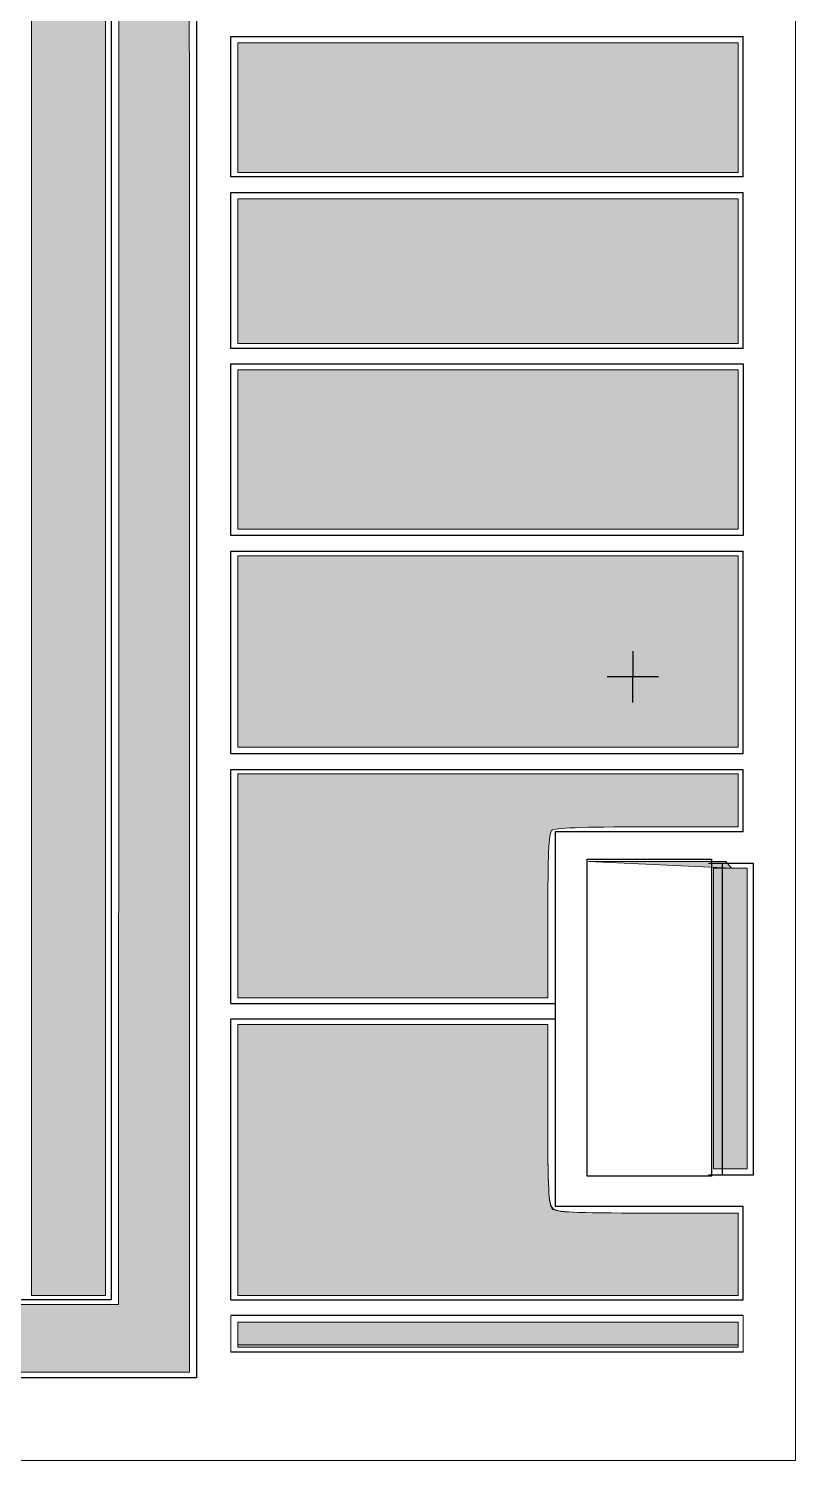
# Model space of a CAD drawing. Header units: millimetres. Extents: x 0 to 62, y -117 to 0.
# Drawn here: x 40.1 to 62, y -117 to -76.09 of the extents above; entities that cross this region are included whole.
import ezdxf

# ---------------------------------------------------------------- set-up
doc = ezdxf.new("R2010")
doc.units = ezdxf.units.MM
doc.header["$MEASUREMENT"] = 0
doc.layers.add('GLOSS-V', color=7, linetype='Continuous')
doc.layers.add('Layer 4', color=7, linetype='Continuous')
picture_1 = doc.add_image_def('image2.png', size_in_pixel=(42, 107))

msp = doc.modelspace()

# ---------------------------------------------------------------- hatches: boundary and pattern name
at = {"layer": 'GLOSS-V', "true_color": 0x1a1a1a}
h = msp.add_hatch(color=179, dxfattribs=at)
h.dxf.hatch_style = 2
edge = h.paths.add_edge_path()
edge.add_spline(control_points=[(44.696, -114.481), (44.696, -114.481), (22.941, -114.481), (22.941, -114.481), (22.941, -114.481), (1.185, -114.481), (1.185, -114.481), (1.185, -114.481), (1.187, -89.317), (1.187, -89.317), (1.187, -89.317), (1.189, -64.152), (1.189, -64.152), (1.189, -64.152), (1.611, -64.868), (1.611, -64.868), (1.843, -65.261), (2.32, -66.104), (2.67, -66.741), (2.67, -66.741), (3.306, -67.898), (3.306, -67.898), (3.306, -67.898), (3.306, -90.221), (3.306, -90.221), (3.306, -90.221), (3.306, -112.544), (3.306, -112.544), (3.306, -112.544), (22.987, -112.544), (22.987, -112.544), (22.987, -112.544), (42.668, -112.544), (42.668, -112.544), (42.668, -112.544), (42.673, -90.159), (42.673, -90.159), (42.673, -90.159), (42.678, -67.774), (42.678, -67.774), (42.678, -67.774), (43.682, -65.963), (43.682, -65.963), (43.682, -65.963), (44.686, -64.152), (44.686, -64.152), (44.686, -64.152), (44.691, -89.317), (44.691, -89.317), (44.691, -89.317), (44.696, -114.481), (44.696, -114.481)], knot_values=[0, 0, 0, 0, 1, 1, 1, 2, 2, 2, 3, 3, 3, 4, 4, 4, 5, 5, 5, 6, 6, 6, 7, 7, 7, 8, 8, 8, 9, 9, 9, 10, 10, 10, 11, 11, 11, 12, 12, 12, 13, 13, 13, 14, 14, 14, 15, 15, 15, 16, 16, 16, 17, 17, 17, 17], degree=3, periodic=1)
at = {"layer": 'GLOSS-V', "true_color": 0x333333}
h = msp.add_hatch(color=250, dxfattribs=at)
h.dxf.hatch_style = 2
h.paths.add_polyline_path([(42.299, -112.291), (41.239, -112.291), (40.179, -112.291), (40.179, -91.21), (40.179, -70.13), (41.239, -69.164), (42.299, -68.198), (42.299, -90.245)])
at = {"layer": 'GLOSS-V', "true_color": 0x989898}
h = msp.add_hatch(color=252, dxfattribs=at)
h.dxf.hatch_style = 2
h.paths.add_polyline_path([(60.367, -80.198), (53.223, -80.198), (46.079, -80.198), (46.079, -78.345), (46.079, -76.492), (53.223, -76.492), (60.367, -76.492), (60.367, -78.345)])
h = msp.add_hatch(color=252, dxfattribs=at)
h.dxf.hatch_style = 2
h.paths.add_polyline_path([(60.367, -85.084), (53.223, -85.084), (46.079, -85.084), (46.079, -83.02), (46.079, -80.956), (53.223, -80.956), (60.367, -80.956), (60.367, -83.02)])
h = msp.add_hatch(color=252, dxfattribs=at)
h.dxf.hatch_style = 2
h.paths.add_polyline_path([(60.367, -90.391), (53.223, -90.391), (46.079, -90.391), (46.079, -88.116), (46.079, -85.842), (53.223, -85.842), (60.367, -85.842), (60.367, -88.116)])
h = msp.add_hatch(color=252, dxfattribs=at)
h.dxf.hatch_style = 2
h.paths.add_polyline_path([(60.367, -96.624), (53.223, -96.624), (46.079, -96.624), (46.079, -93.886), (46.079, -91.149), (53.223, -91.149), (60.367, -91.149), (60.367, -93.886)])
h = msp.add_hatch(color=252, dxfattribs=at)
h.dxf.hatch_style = 2
edge = h.paths.add_edge_path()
edge.add_spline(control_points=[(54.929, -103.784), (54.929, -103.784), (50.504, -103.784), (50.504, -103.784), (50.504, -103.784), (46.079, -103.784), (46.079, -103.784), (46.079, -103.784), (46.079, -100.583), (46.079, -100.583), (46.079, -100.583), (46.079, -97.382), (46.079, -97.382), (46.079, -97.382), (53.223, -97.382), (53.223, -97.382), (53.223, -97.382), (60.367, -97.382), (60.367, -97.382), (60.367, -97.382), (60.367, -98.14), (60.367, -98.14), (60.367, -98.14), (60.367, -98.898), (60.367, -98.898), (60.367, -98.898), (57.759, -98.898), (57.759, -98.898), (55.852, -98.898), (55.12, -98.925), (55.039, -98.999), (54.958, -99.073), (54.929, -99.733), (54.929, -101.442), (54.929, -101.442), (54.929, -103.784), (54.929, -103.784)], knot_values=[0, 0, 0, 0, 1, 1, 1, 2, 2, 2, 3, 3, 3, 4, 4, 4, 5, 5, 5, 6, 6, 6, 7, 7, 7, 8, 8, 8, 9, 9, 9, 10, 10, 10, 11, 11, 11, 12, 12, 12, 12], degree=3, periodic=1)
h = msp.add_hatch(color=252, dxfattribs=at)
h.dxf.hatch_style = 2
h.paths.add_polyline_path([(60.179, -100.074), (56.096, -99.887), (60.017, -99.887)])
at = {"layer": 'GLOSS-V', "true_color": 0x010101}
h = msp.add_hatch(color=178, dxfattribs=at)
h.dxf.hatch_style = 2
h.paths.add_polyline_path([(60.623, -108.669), (60.141, -108.669), (59.659, -108.669), (59.659, -104.373), (59.659, -100.077), (60.141, -100.077), (60.623, -100.077), (60.623, -104.373)])
at = {"layer": 'GLOSS-V', "true_color": 0x808080}
h = msp.add_hatch(color=8, dxfattribs=at)
h.dxf.hatch_style = 2
edge = h.paths.add_edge_path()
edge.add_spline(control_points=[(60.367, -112.291), (60.367, -112.291), (53.223, -112.291), (53.223, -112.291), (53.223, -112.291), (46.079, -112.291), (46.079, -112.291), (46.079, -112.291), (46.079, -108.417), (46.079, -108.417), (46.079, -108.417), (46.079, -104.542), (46.079, -104.542), (46.079, -104.542), (50.504, -104.542), (50.504, -104.542), (50.504, -104.542), (54.929, -104.542), (54.929, -104.542), (54.929, -104.542), (54.929, -107.117), (54.929, -107.117), (54.929, -109.236), (54.952, -109.713), (55.06, -109.812), (55.168, -109.911), (55.66, -109.933), (57.78, -109.933), (57.78, -109.933), (60.367, -109.933), (60.367, -109.933), (60.367, -109.933), (60.367, -111.112), (60.367, -111.112), (60.367, -111.112), (60.367, -112.291), (60.367, -112.291)], knot_values=[0, 0, 0, 0, 1, 1, 1, 2, 2, 2, 3, 3, 3, 4, 4, 4, 5, 5, 5, 6, 6, 6, 7, 7, 7, 8, 8, 8, 9, 9, 9, 10, 10, 10, 11, 11, 11, 12, 12, 12, 12], degree=3, periodic=1)
at = {"layer": 'GLOSS-V', "true_color": 0x989898}
h = msp.add_hatch(color=252, dxfattribs=at)
h.dxf.hatch_style = 2
edge = h.paths.add_edge_path()
edge.add_spline(control_points=[(60.367, -112.291), (60.367, -112.291), (53.223, -112.291), (53.223, -112.291), (53.223, -112.291), (46.079, -112.291), (46.079, -112.291), (46.079, -112.291), (46.079, -108.417), (46.079, -108.417), (46.079, -108.417), (46.079, -104.542), (46.079, -104.542), (46.079, -104.542), (50.504, -104.542), (50.504, -104.542), (50.504, -104.542), (54.929, -104.542), (54.929, -104.542), (54.929, -104.542), (54.929, -107.105), (54.929, -107.105), (54.929, -109.323), (54.948, -109.686), (55.073, -109.8), (55.198, -109.914), (55.575, -109.933), (57.793, -109.933), (57.793, -109.933), (60.367, -109.933), (60.367, -109.933), (60.367, -109.933), (60.367, -111.112), (60.367, -111.112), (60.367, -111.112), (60.367, -112.291), (60.367, -112.291)], knot_values=[0, 0, 0, 0, 1, 1, 1, 2, 2, 2, 3, 3, 3, 4, 4, 4, 5, 5, 5, 6, 6, 6, 7, 7, 7, 8, 8, 8, 9, 9, 9, 10, 10, 10, 11, 11, 11, 12, 12, 12, 12], degree=3, periodic=1)
at = {"layer": 'GLOSS-V', "true_color": 0x010101}
h = msp.add_hatch(color=178, dxfattribs=at)
h.dxf.hatch_style = 2
h.paths.add_polyline_path([(60.367, -113.698), (53.223, -113.698), (46.079, -113.698), (46.079, -113.374), (46.079, -113.049), (53.223, -113.049), (60.367, -113.049), (60.367, -113.374)])
at = {"layer": 'GLOSS-V', "true_color": 0x989898}
h = msp.add_hatch(color=252, dxfattribs=at)
h.dxf.hatch_style = 2
h.paths.add_polyline_path([(60.367, -113.765), (53.223, -113.765), (46.079, -113.765), (46.079, -113.407), (46.079, -113.049), (53.223, -113.049), (60.367, -113.049), (60.367, -113.407)])

# ---------------------------------------------------------------- linework, layer by layer
at = {"layer": 'GLOSS-V', "color": 178, "lineweight": 25, "true_color": 0x070808}
for points in [[(44.899, -63.385), (44.899, -114.642)], [(42.46, -112.413), (3.438, -112.413), (3.438, -67.802), (42.46, -67.802), (42.46, -112.413)], [(45.875, -76.311), (60.508, -76.311)], [(45.875, -80.322), (45.875, -76.311)], [(60.508, -80.322), (60.508, -76.311)], [(60.508, -80.322), (45.875, -80.322)], [(45.875, -80.768), (60.508, -80.768)], [(45.875, -85.225), (45.875, -80.768)], [(60.508, -85.225), (60.508, -80.768)], [(60.508, -85.225), (45.875, -85.225)], [(45.875, -85.671), (60.508, -85.671)], [(45.875, -90.573), (45.875, -85.671)], [(60.508, -85.671), (60.508, -90.573)], [(60.508, -90.573), (45.875, -90.573)], [(45.875, -91.019), (60.508, -91.019)], [(45.875, -96.813), (45.875, -91.019)], [(60.508, -96.813), (60.508, -91.019)], [(57.357, -93.881), (57.357, -94.613)], [(58.088, -94.613), (56.625, -94.613)], [(57.357, -95.345), (57.357, -94.613)], [(60.508, -96.813), (45.875, -96.813)], [(45.875, -97.259), (60.508, -97.259)], [(45.875, -103.945), (45.875, -97.259)], [(60.508, -99.042), (60.508, -97.259)], [(55.143, -99.042), (55.143, -109.739)], [(60.508, -99.042), (55.143, -99.042)], [(59.517, -99.933), (60.792, -99.933)], [(59.915, -108.848), (59.915, -99.933)], [(60.792, -99.933), (60.792, -108.848)], [(45.875, -103.945), (55.143, -103.945)], [(55.143, -103.945), (55.143, -104.39)], [(55.143, -104.39), (45.875, -104.39)], [(45.875, -112.413), (45.875, -104.39)], [(60.792, -108.848), (59.517, -108.848)], [(55.143, -109.739), (60.508, -109.739)], [(60.508, -112.413), (60.508, -109.739)], [(45.875, -112.413), (60.508, -112.413)], [(60.508, -112.859), (45.875, -112.859)], [(60.508, -113.912), (45.875, -113.912)], [(44.899, -114.642), (0.999, -114.642)]]:
    msp.add_lwpolyline(points, dxfattribs=at)
at = {"layer": 'GLOSS-V', "lineweight": 0}
for points in [[(42.299, -112.291), (41.239, -112.291), (40.179, -112.291), (40.179, -91.21), (40.179, -70.13), (41.239, -69.164), (42.299, -68.198), (42.299, -90.245), (42.299, -112.291)], [(60.367, -80.198), (53.223, -80.198), (46.079, -80.198), (46.079, -78.345), (46.079, -76.492), (53.223, -76.492), (60.367, -76.492), (60.367, -78.345), (60.367, -80.198)], [(60.367, -85.084), (53.223, -85.084), (46.079, -85.084), (46.079, -83.02), (46.079, -80.956), (53.223, -80.956), (60.367, -80.956), (60.367, -83.02), (60.367, -85.084)], [(60.367, -90.391), (53.223, -90.391), (46.079, -90.391), (46.079, -88.116), (46.079, -85.842), (53.223, -85.842), (60.367, -85.842), (60.367, -88.116), (60.367, -90.391)], [(60.367, -96.624), (53.223, -96.624), (46.079, -96.624), (46.079, -93.886), (46.079, -91.149), (53.223, -91.149), (60.367, -91.149), (60.367, -93.886), (60.367, -96.624)], [(60.623, -108.669), (60.141, -108.669), (59.659, -108.669), (59.659, -104.373), (59.659, -100.077), (60.141, -100.077), (60.623, -100.077), (60.623, -104.373), (60.623, -108.669)], [(60.367, -113.698), (53.223, -113.698), (46.079, -113.698), (46.079, -113.374), (46.079, -113.049), (53.223, -113.049), (60.367, -113.049), (60.367, -113.374), (60.367, -113.698)], [(60.367, -113.765), (53.223, -113.765), (46.079, -113.765), (46.079, -113.407), (46.079, -113.049), (53.223, -113.049), (60.367, -113.049), (60.367, -113.407), (60.367, -113.765)]]:
    msp.add_lwpolyline(points, dxfattribs=at)
at = {"layer": 'GLOSS-V', "color": 251, "lineweight": 9, "true_color": 0x585858}
msp.add_lwpolyline([(60.179, -100.074), (56.096, -99.887), (60.017, -99.887), (60.179, -100.074)], dxfattribs=at)
at = {"layer": 'GLOSS-V', "color": 178, "lineweight": 18, "true_color": 0x070808}
for points in [[(45.875, -113.912), (45.875, -112.859)], [(60.508, -113.912), (60.508, -112.859)]]:
    msp.add_lwpolyline(points, dxfattribs=at)
at = {"layer": 'GLOSS-V', "lineweight": 0}
for points, knots in [([(44.696, -114.481), (44.696, -114.481), (22.941, -114.481), (22.941, -114.481), (22.941, -114.481), (1.185, -114.481), (1.185, -114.481), (1.185, -114.481), (1.187, -89.317), (1.187, -89.317), (1.187, -89.317), (1.189, -64.152), (1.189, -64.152), (1.189, -64.152), (1.611, -64.868), (1.611, -64.868), (1.843, -65.261), (2.32, -66.104), (2.67, -66.741), (2.67, -66.741), (3.306, -67.898), (3.306, -67.898), (3.306, -67.898), (3.306, -90.221), (3.306, -90.221), (3.306, -90.221), (3.306, -112.544), (3.306, -112.544), (3.306, -112.544), (22.987, -112.544), (22.987, -112.544), (22.987, -112.544), (42.668, -112.544), (42.668, -112.544), (42.668, -112.544), (42.673, -90.159), (42.673, -90.159), (42.673, -90.159), (42.678, -67.774), (42.678, -67.774), (42.678, -67.774), (43.682, -65.963), (43.682, -65.963), (43.682, -65.963), (44.686, -64.152), (44.686, -64.152), (44.686, -64.152), (44.691, -89.317), (44.691, -89.317), (44.691, -89.317), (44.696, -114.481), (44.696, -114.481)], [0, 0, 0, 0, 1, 1, 1, 2, 2, 2, 3, 3, 3, 4, 4, 4, 5, 5, 5, 6, 6, 6, 7, 7, 7, 8, 8, 8, 9, 9, 9, 10, 10, 10, 11, 11, 11, 12, 12, 12, 13, 13, 13, 14, 14, 14, 15, 15, 15, 16, 16, 16, 17, 17, 17, 17]), ([(54.929, -103.784), (54.929, -103.784), (50.504, -103.784), (50.504, -103.784), (50.504, -103.784), (46.079, -103.784), (46.079, -103.784), (46.079, -103.784), (46.079, -100.583), (46.079, -100.583), (46.079, -100.583), (46.079, -97.382), (46.079, -97.382), (46.079, -97.382), (53.223, -97.382), (53.223, -97.382), (53.223, -97.382), (60.367, -97.382), (60.367, -97.382), (60.367, -97.382), (60.367, -98.14), (60.367, -98.14), (60.367, -98.14), (60.367, -98.898), (60.367, -98.898), (60.367, -98.898), (57.759, -98.898), (57.759, -98.898), (55.852, -98.898), (55.12, -98.925), (55.039, -98.999), (54.958, -99.073), (54.929, -99.733), (54.929, -101.442), (54.929, -101.442), (54.929, -103.784), (54.929, -103.784)], [0, 0, 0, 0, 1, 1, 1, 2, 2, 2, 3, 3, 3, 4, 4, 4, 5, 5, 5, 6, 6, 6, 7, 7, 7, 8, 8, 8, 9, 9, 9, 10, 10, 10, 11, 11, 11, 12, 12, 12, 12]), ([(60.367, -112.291), (60.367, -112.291), (53.223, -112.291), (53.223, -112.291), (53.223, -112.291), (46.079, -112.291), (46.079, -112.291), (46.079, -112.291), (46.079, -108.417), (46.079, -108.417), (46.079, -108.417), (46.079, -104.542), (46.079, -104.542), (46.079, -104.542), (50.504, -104.542), (50.504, -104.542), (50.504, -104.542), (54.929, -104.542), (54.929, -104.542), (54.929, -104.542), (54.929, -107.117), (54.929, -107.117), (54.929, -109.236), (54.952, -109.713), (55.06, -109.812), (55.168, -109.911), (55.66, -109.933), (57.78, -109.933), (57.78, -109.933), (60.367, -109.933), (60.367, -109.933), (60.367, -109.933), (60.367, -111.112), (60.367, -111.112), (60.367, -111.112), (60.367, -112.291), (60.367, -112.291)], [0, 0, 0, 0, 1, 1, 1, 2, 2, 2, 3, 3, 3, 4, 4, 4, 5, 5, 5, 6, 6, 6, 7, 7, 7, 8, 8, 8, 9, 9, 9, 10, 10, 10, 11, 11, 11, 12, 12, 12, 12]), ([(60.367, -112.291), (60.367, -112.291), (53.223, -112.291), (53.223, -112.291), (53.223, -112.291), (46.079, -112.291), (46.079, -112.291), (46.079, -112.291), (46.079, -108.417), (46.079, -108.417), (46.079, -108.417), (46.079, -104.542), (46.079, -104.542), (46.079, -104.542), (50.504, -104.542), (50.504, -104.542), (50.504, -104.542), (54.929, -104.542), (54.929, -104.542), (54.929, -104.542), (54.929, -107.105), (54.929, -107.105), (54.929, -109.323), (54.948, -109.686), (55.073, -109.8), (55.198, -109.914), (55.575, -109.933), (57.793, -109.933), (57.793, -109.933), (60.367, -109.933), (60.367, -109.933), (60.367, -109.933), (60.367, -111.112), (60.367, -111.112), (60.367, -111.112), (60.367, -112.291), (60.367, -112.291)], [0, 0, 0, 0, 1, 1, 1, 2, 2, 2, 3, 3, 3, 4, 4, 4, 5, 5, 5, 6, 6, 6, 7, 7, 7, 8, 8, 8, 9, 9, 9, 10, 10, 10, 11, 11, 11, 12, 12, 12, 12])]:
    msp.add_open_spline(points, degree=3, knots=knots, dxfattribs=at)
at = {"layer": 'Layer 4', "color": 7, "lineweight": 5, "true_color": 0xffffff}
msp.add_lwpolyline([(0, -58.5), (0, 0), (62, 0), (62, -117), (0, -117), (0, -58.5)], dxfattribs=at)

# ---------------------------------------------------------------- pictures from other files: only their frames are drawn
at = {"layer": 'GLOSS-V'}
image = msp.add_image(picture_1, insert=(56.049, -108.881), size_in_units=(3.556, 9.059), dxfattribs=at)

doc.saveas('drawing.dxf')
